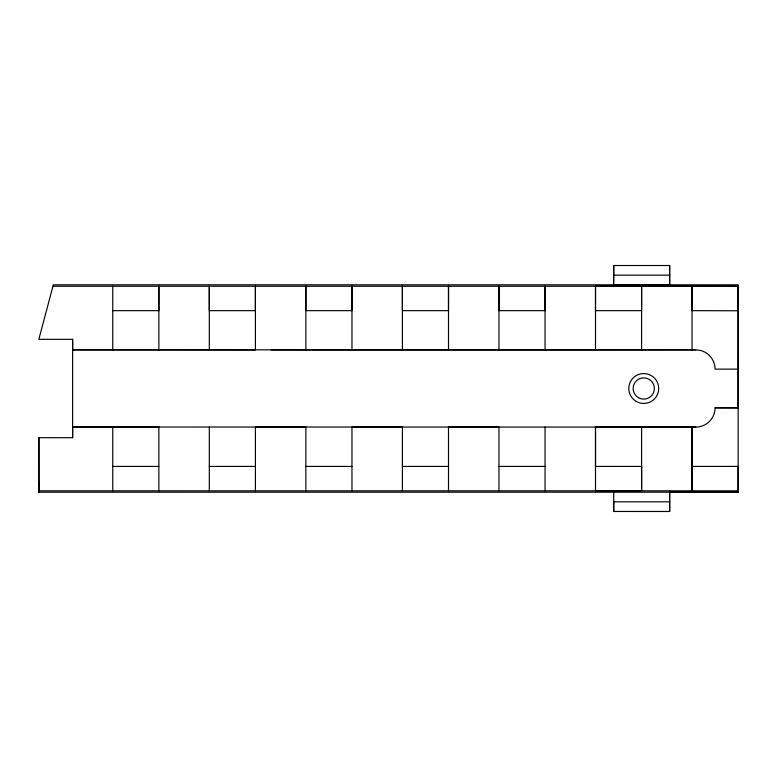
<?xml version="1.0" encoding="UTF-8"?>
<svg xmlns="http://www.w3.org/2000/svg" width="777" height="777" viewBox="0 0 777 777"><rect width="100%" height="100%" fill="white"/><g stroke="black" fill="none" stroke-linecap="round" stroke-linejoin="round"><path stroke-width="1.17" d="M52.972 286.257L738.15 286.257L738.111 407.828L715.073 407.799A19.289 19.289 0 0 1 695.784 427.088L72.63 427.01L72.63 437.723L38.85 437.704L38.879 492.191L738.14 492.191L738.15 466.394L692.045 466.404M72.611 437.704L72.611 339.326L38.85 339.326L53.322 284.809L738.14 284.819L738.14 492.191L669.628 492.181L669.638 511.48L613.704 511.47L613.704 501.816L669.628 501.816M158.858 349.903L158.858 286.257L158.858 310.654L112.762 310.654M209.304 349.903L209.304 286.257L209.304 310.654L255.41 310.654L255.41 286.257L255.41 349.903L72.62 349.825L695.784 349.844L700.776 350.505A19.308 19.308 0 0 1 715.054 369.162L738.101 369.114M305.856 349.903L305.856 286.257L305.856 310.654L351.962 310.654L351.962 286.257L351.962 349.903L271.105 349.893M402.399 349.903L402.399 286.257L402.399 310.654L448.504 310.654L448.504 286.257L448.504 349.903L351.962 349.903M498.951 349.903L498.951 286.257L498.951 310.654L545.056 310.654L545.056 286.257L545.056 349.903L448.504 349.903M595.503 427.01L595.503 490.831L641.598 490.821L641.598 466.414L595.503 466.423L595.503 427.01L695.784 427.107M641.598 349.883L641.598 286.237L595.503 286.286L595.503 310.654L641.598 310.654L641.598 286.257L738.082 286.373M669.638 265.52L669.638 284.819L613.587 284.809L613.704 265.52L669.648 265.52L669.648 286.121M695.784 349.844L692.035 349.835L692.045 286.237L692.045 310.654L738.082 310.771M738.14 310.645L738.15 286.257M613.645 284.809L613.704 265.52M39.238 481.662L38.879 492.191L38.879 437.723M72.63 427.01L158.867 427.068M545.056 349.903L692.045 349.844M613.694 275.165L669.638 275.165M715.073 407.818L738.111 407.828M112.762 466.423L158.858 466.423M209.304 466.423L255.41 466.423M305.856 466.423L351.962 466.423M402.399 466.423L448.504 466.423M498.951 466.423L545.056 466.423M38.879 490.831L738.14 490.811M72.611 339.326L72.63 349.903M595.503 286.257L595.503 349.903M669.648 490.879L669.648 511.47M641.598 427.039L641.598 490.821M613.704 492.181L613.704 511.47M545.056 427.01L545.056 490.831M498.951 490.831L498.951 427.01L448.504 427.01L448.504 490.831M402.399 490.831L402.399 427.01L351.962 427.01L351.962 490.831M305.856 490.831L305.856 427.01L255.41 427.01L255.41 490.831M209.304 427.01L209.304 490.831M158.858 427.01L158.858 490.831M112.762 286.257L112.762 349.903M112.762 427.01L112.762 490.831M692.054 427.088L692.035 490.821L692.035 427.078M638.451 397.688A10.606 10.606 0 0 0 654.36 388.5A10.606 10.606 0 0 0 638.451 379.312A10.606 10.606 0 0 0 638.451 397.688M636.276 401.447A14.948 14.948 0 0 0 658.702 388.5A14.948 14.948 0 0 0 636.276 375.553A14.948 14.948 0 0 0 636.276 401.447"/></g></svg>
